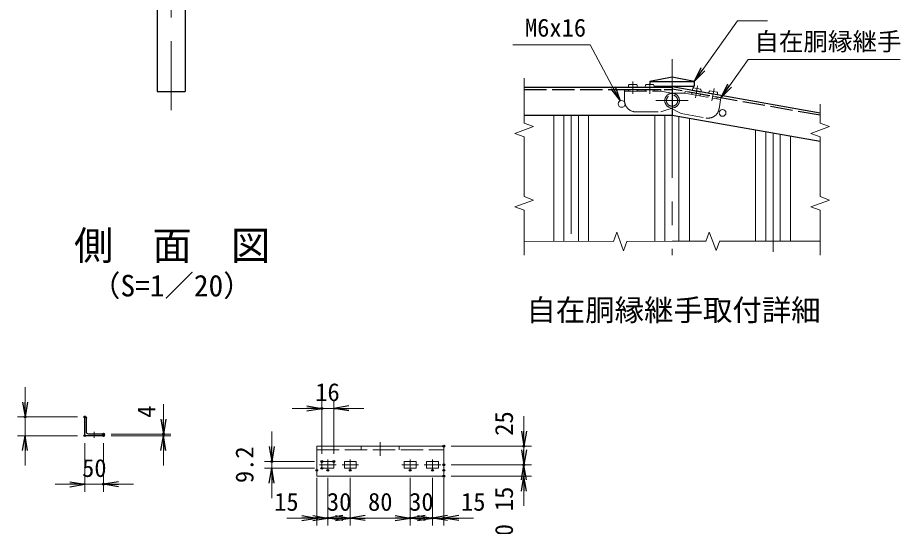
# Model space of a CAD drawing. Units: millimetres, scale not verified, with parts at other scales. Extents: x -4200 to 4200, y -2970 to 2970.
# Drawn here: x -379 to 1982, y -1121 to 240 of the extents above; entities that cross this region are included whole.
import ezdxf
from ezdxf.enums import TextEntityAlignment as Align

# ---------------------------------------------------------------- set-up
doc = ezdxf.new("R2010")
doc.units = ezdxf.units.MM
doc.header["$LTSCALE"] = 10
doc.header["$PDMODE"] = 32
doc.header["$PDSIZE"] = 5
doc.linetypes.add('DASHED', pattern=[7.5, 6, -1.5])
doc.linetypes.add('USER1', pattern=[50.8, 31.75, -6.35, 6.35, -6.35])
for name, color, linetype, lineweight in [('0-1_D-STR1', 1, 'Continuous', 25), ('0-2_D-STR3', 3, 'Continuous', 13), ('0-3_D-STR2', 7, 'DASHED', 13), ('0-4_0', 7, 'Continuous', 25), ('0-5_D-BMK', 2, 'USER1', 13), ('0-6_D-STR-DIM', 7, 'Continuous', 13), ('0-8_D-TTL-TXT', 7, 'Continuous', 25), ('0-9_D-STR-TXT', 7, 'Continuous', 13)]:
    doc.layers.add(name, color=color, linetype=linetype, lineweight=lineweight)
doc.layers.add('0-7_Defpoints', color=8, linetype='Continuous')
doc.styles.add('ＭＳ ゴシック', font='')
doc.styles.get('ＭＳ ゴシック').set_extended_font_data('MS Gothic')

# ---------------------------------------------------------------- blocks, each defined once
blk = doc.blocks.new('_Open')
at = {"layer": '0-4_0'}
blk.add_line((-10, 1.667), (0, 0), dxfattribs=at)
blk.add_lwpolyline([(-10, -1.667), (0, 0), (-10, 0)], dxfattribs=at)
blk = doc.blocks.new('L50x4')
at = {"layer": '0-4_0'}
for p, q in [((-213.1, 216.9), (-213.1, -148.1)), ((-148.1, -213.1), (216.9, -213.1))]:
    blk.add_line(p, q, dxfattribs=at)
blk.add_lwpolyline([(-243.1, 246.9), (-253.1, 246.9), (-253.1, -253.1), (246.9, -253.1), (246.9, -243.1)], dxfattribs=at)
for centre, radius, start, end in [((-243.1, 216.9), 30, 0, 90), ((-148.1, -148.1), 65, 180, 270), ((216.9, -243.1), 30, 0, 90)]:
    blk.add_arc(centre, radius, start, end, dxfattribs=at)

msp = doc.modelspace()

# ---------------------------------------------------------------- linework, layer by layer
at = {"layer": '0-1_D-STR1'}
for p, q in [((-6.27, 1145.04), (-6.27, 43.04)), ((68.73, 1145.04), (68.73, 43.04)), ((975.44, 54.25), (1371.43, 54.25)), ((1312.18, 69.25), (1430.68, 69.25)), ((1323.23, 57.25), (1430.68, 57.25)), ((1767.67, -15.06), (1371.43, 54.81)), ((1371.43, 54.81), (1371.43, -21.35)), ((1371.43, 54.25), (1371.43, -20.75)), ((1427.68, 57.25), (1427.68, 51.85)), ((1430.68, 69.25), (1430.68, 57.25)), ((-6.27, 43.04), (68.73, 43.04)), ((975.43, -20.75), (1371.43, -20.75)), ((1767.51, -91.19), (1371.43, -21.35))]:
    msp.add_line(p, q, dxfattribs=at)
at = {"layer": '0-1_D-STR1', "linetype": 'DASHED'}
for p, q in [((975.44, 48.25), (1371.43, 48.25)), ((1767.43, -21.11), (1371.43, 48.71))]:
    msp.add_line(p, q, dxfattribs=at)
at = {"layer": '0-1_D-STR1'}
msp.add_lwpolyline([(1430.68, 69.25), (1371.43, 81.25), (1312.18, 69.25), (1312.18, 61.45)], dxfattribs=at)
at = {"layer": '0-2_D-STR3', "linetype": 'DASHED'}
for p, q in [((1243.93, 48.25), (1341.43, 48.25)), ((1243.93, 48.25), (1243.93, 18.25)), ((1254.43, 48.25), (1254.43, 43.45)), ((1278.43, 48.25), (1278.43, 43.45)), ((1299.43, 48.25), (1299.43, 43.45)), ((1323.43, 48.25), (1323.43, 43.45)), ((1341.43, 48.25), (1341.43, 43.45)), ((1243.93, 43.45), (1341.43, 43.45)), ((1341.43, 43.45), (1374.88, 37.45)), ((1405.35, 37.86), (1371.37, 37.75)), ((1406.19, 42.59), (1405.35, 37.86)), ((1405.35, 37.86), (1501.37, 20.93)), ((1406.19, 42.59), (1502.21, 25.66)), ((1423.91, 39.46), (1423.08, 34.73)), ((1447.55, 35.29), (1446.72, 30.57)), ((1468.23, 31.65), (1467.4, 26.92)), ((1491.87, 27.48), (1491.03, 22.75)), ((1502.21, 25.66), (1497, -3.89)), ((1395.77, -16.5), (1362.39, 0.98)), ((1273.93, -11.75), (1341.43, -11.75)), ((1341.43, -11.75), (1377.34, -0.33)), ((1395.77, -16.5), (1462.24, -28.22)), ((420.51, -916.63), (760.51, -916.63)), ((539.51, -916.63), (539.51, -906.63)), ((641.51, -916.63), (641.51, -906.63))]:
    msp.add_line(p, q, dxfattribs=at)
at = {"layer": '0-2_D-STR3'}
for p, q in [((1278.43, 54.25), (1254.43, 54.25)), ((1276.18, 61.45), (1256.68, 61.45)), ((1323.43, 54.25), (1299.43, 54.25)), ((1321.18, 61.45), (1301.68, 61.45)), ((1447.63, 48.68), (1428.42, 52.07)), ((1448.59, 41.2), (1424.96, 45.37)), ((1492.91, 33.39), (1469.27, 37.56)), ((1491.94, 40.87), (1472.74, 44.26)), ((420.51, -906.63), (760.51, -906.63)), ((420.51, -906.63), (420.51, -986.63)), ((760.51, -906.63), (760.51, -986.63)), ((434.51, -947.43), (434.51, -965.83)), ((434.51, -947.43), (466.51, -947.43)), ((434.51, -965.83), (466.51, -965.83)), ((466.51, -947.43), (466.51, -965.83)), ((494.51, -947.43), (526.51, -947.43)), ((494.51, -947.43), (494.51, -965.83)), ((494.51, -965.83), (526.51, -965.83)), ((526.51, -947.43), (526.51, -965.83)), ((654.51, -947.43), (654.51, -965.83)), ((686.51, -947.43), (654.51, -947.43)), ((686.51, -965.83), (654.51, -965.83)), ((686.51, -947.43), (686.51, -965.83)), ((746.51, -947.43), (714.51, -947.43)), ((714.51, -947.43), (714.51, -965.83)), ((746.51, -965.83), (714.51, -965.83)), ((746.51, -947.43), (746.51, -965.83)), ((420.51, -986.63), (760.51, -986.63))]:
    msp.add_line(p, q, dxfattribs=at)
at = {"layer": '0-2_D-STR3', "linetype": 'DASHED'}
msp.add_circle((1371.35, 18.25), 15, dxfattribs=at)
msp.add_circle((1371.35, 18.25), 15, dxfattribs=at)
at = {"layer": '0-2_D-STR3'}
for centre in [(1236.43, 9.25), (1506.43, -14.69)]:
    msp.add_circle(centre, 9, dxfattribs=at)
at = {"layer": '0-2_D-STR3', "linetype": 'DASHED'}
for centre, radius, start, end in [((1371.43, 18.25), 19.5, 90.18177, 242.36255), ((1371.43, 18.25), 19.5, 287.63745, 79.81823), ((1273.93, 18.25), 30, 180, 270), ((1467.45, 1.32), 30, 260, 350)]:
    msp.add_arc(centre, radius, start, end, dxfattribs=at)
at = {"layer": '0-2_D-STR3'}
for centre, major_axis, start_param, end_param in [((1256.68, 54.25), (0, -7.2), 3.1415927, 4.712389), ((1276.18, 54.25), (0, -7.2), 1.5707963, 3.1415927), ((1301.68, 54.25), (0, -7.2), 3.1415927, 4.712389), ((1321.18, 54.25), (0, -7.2), 1.5707963, 3.1415927), ((1427.17, 44.98), (-1.25, -7.09), 3.1415927, 4.712389), ((1446.38, 41.59), (-1.25, -7.09), 1.5707963, 3.1415927), ((1471.49, 37.17), (-1.25, -7.09), 3.1415927, 4.712389), ((1490.69, 33.78), (-1.25, -7.09), 1.5707963, 3.1415927)]:
    msp.add_ellipse(centre, major_axis=major_axis, ratio=0.3125, start_param=start_param, end_param=end_param, dxfattribs=at)
at = {"layer": '0-3_D-STR2', "linetype": 'Continuous'}
for p, q in [((1054.93, -20.75), (1054.93, -358.4)), ((1081.93, -20.75), (1081.93, -358.42)), ((1120.93, -20.75), (1120.93, -358.44)), ((1147.93, -20.75), (1147.93, -358.45)), ((1324.93, -20.75), (1324.93, -358.37)), ((1351.93, -20.75), (1351.93, -358.36)), ((1389.43, -24.52), (1389.43, -358.35)), ((1417.93, -29.55), (1417.93, -358.35)), ((1594.93, -60.76), (1594.93, -358.3)), ((1621.93, -65.52), (1621.93, -358.29)), ((1660.93, -72.4), (1660.93, -358.28)), ((1687.93, -77.16), (1687.93, -358.27))]:
    msp.add_line(p, q, dxfattribs=at)
at = {"layer": '0-5_D-BMK'}
for p, q in [((31.23, 1193.04), (31.23, -6.96)), ((1371.43, 129.25), (1371.43, -395.75)), ((1266.43, 69.25), (1266.43, 36.25)), ((1311.43, 69.25), (1311.43, 36.25)), ((1439.38, 58.06), (1433.65, 25.56)), ((1483.7, 50.24), (1477.97, 17.75)), ((1328.02, 18.25), (1414.68, 18.25)), ((1101.43, -20.75), (1101.43, -395.75)), ((1641.43, -68.96), (1641.43, -395.75)), ((-174.48, -868.46), (-174.48, -884.46)), ((590.51, -895.95), (590.51, -932.25)), ((450.51, -942.03), (450.51, -971.23)), ((510.51, -942.03), (510.51, -971.23)), ((670.51, -942.03), (670.51, -971.23)), ((730.51, -942.03), (730.51, -971.23)), ((428.51, -956.63), (472.51, -956.63)), ((488.51, -956.63), (532.51, -956.63)), ((692.51, -956.63), (648.51, -956.63)), ((752.51, -956.63), (708.51, -956.63))]:
    msp.add_line(p, q, dxfattribs=at)
at = {"layer": '0-6_D-STR-DIM'}
for p, q in [((975.44, 78.43), (975.43, -42.23)), ((1767.43, 9.16), (1767.43, -42.23)), ((975.43, -42.23), (1000.36, -51.31)), ((1767.43, -42.23), (1792.36, -51.31)), ((950.51, -69.45), (1000.36, -51.31)), ((975.43, -78.52), (950.51, -69.45)), ((1742.51, -69.45), (1792.36, -51.31)), ((1767.43, -78.52), (1742.51, -69.45)), ((975.52, -78.55), (975.43, -238.79)), ((1767.43, -78.52), (1767.43, -238.79)), ((975.43, -256.94), (950.51, -266.01)), ((975.43, -238.79), (1000.36, -247.87)), ((975.43, -256.94), (1000.36, -247.87)), ((1767.43, -256.94), (1742.51, -266.01)), ((1767.43, -238.79), (1792.36, -247.87)), ((1767.43, -256.94), (1792.36, -247.87)), ((975.43, -275.08), (950.51, -266.01)), ((975.43, -275.08), (975.43, -395.75)), ((1767.43, -275.08), (1742.51, -266.01)), ((1767.43, -275.08), (1767.43, -395.75)), ((1214.42, -358.48), (1223.49, -333.56)), ((1241.65, -383.4), (1223.49, -333.56)), ((1461.89, -358.41), (1470.96, -333.49)), ((1480.04, -358.41), (1470.96, -333.49)), ((975.43, -358.36), (1214.42, -358.48)), ((1250.71, -358.47), (1241.65, -383.4)), ((1250.74, -358.39), (1371.4, -358.36)), ((1371.4, -358.36), (1461.92, -358.33)), ((1480.04, -358.41), (1489.11, -383.33)), ((1498.18, -358.4), (1489.11, -383.33)), ((1498.21, -358.32), (1767.43, -358.24)), ((-359.48, -788.46), (-359.48, -748.46)), ((10.52, -834.46), (10.52, -794.46)), ((434.51, -927.43), (434.51, -785.51)), ((466.51, -927.43), (466.51, -785.51)), ((394.51, -805.51), (354.51, -805.51)), ((466.51, -805.51), (434.51, -805.51)), ((506.51, -805.51), (546.51, -805.51)), ((-219.48, -828.46), (-379.48, -828.46)), ((-359.48, -878.46), (-359.48, -828.46)), ((975.08, -866.63), (975.08, -826.63)), ((300.51, -907.43), (300.51, -867.43)), ((-219.48, -878.46), (-379.48, -878.46)), ((-129.48, -874.46), (30.52, -874.46)), ((-129.48, -878.46), (30.52, -878.46)), ((10.52, -878.46), (10.52, -874.46)), ((975.08, -916.63), (975.08, -876.63)), ((-359.48, -918.46), (-359.48, -958.46)), ((-199.48, -898.46), (-199.48, -1028.46)), ((-149.48, -898.46), (-149.48, -1028.46)), ((10.52, -918.46), (10.52, -958.46)), ((780.51, -906.63), (995.08, -906.63)), ((975.08, -956.63), (975.08, -906.63)), ((414.51, -947.43), (280.51, -947.43)), ((414.51, -965.83), (280.51, -965.83)), ((300.51, -965.83), (300.51, -947.43)), ((780.51, -956.63), (995.08, -956.63)), ((780.51, -956.63), (995.08, -956.63)), ((975.08, -986.63), (975.08, -956.63)), ((420.51, -991.23), (420.51, -1118.91)), ((450.51, -991.23), (450.51, -1118.91)), ((450.51, -991.23), (450.51, -1118.91)), ((510.51, -991.23), (510.51, -1118.91)), ((510.51, -991.23), (510.51, -1118.91)), ((670.51, -991.23), (670.51, -1118.91)), ((670.51, -991.23), (670.51, -1118.91)), ((730.51, -991.23), (730.51, -1118.91)), ((730.51, -991.23), (730.51, -1118.91)), ((760.51, -991.23), (760.51, -1118.91)), ((780.51, -986.63), (995.08, -986.63)), ((-239.48, -1008.46), (-279.48, -1008.46)), ((-199.48, -1008.46), (-149.48, -1008.46)), ((-109.48, -1008.46), (-69.48, -1008.46)), ((300.51, -1005.83), (300.51, -1045.83)), ((975.08, -996.63), (975.08, -1036.63)), ((975.08, -1026.63), (975.08, -1066.63)), ((380.51, -1098.91), (340.51, -1098.91)), ((410.51, -1098.91), (370.51, -1098.91)), ((450.51, -1098.91), (420.51, -1098.91)), ((470.51, -1098.91), (430.51, -1098.91)), ((510.51, -1098.91), (450.51, -1098.91)), ((490.51, -1098.91), (530.51, -1098.91)), ((510.51, -1098.91), (670.51, -1098.91)), ((550.51, -1098.91), (590.51, -1098.91)), ((630.51, -1098.91), (590.51, -1098.91)), ((690.51, -1098.91), (650.51, -1098.91)), ((670.51, -1098.91), (730.51, -1098.91)), ((710.51, -1098.91), (750.51, -1098.91)), ((730.51, -1098.91), (760.51, -1098.91)), ((770.51, -1098.91), (810.51, -1098.91)), ((800.51, -1098.91), (840.51, -1098.91))]:
    msp.add_line(p, q, dxfattribs=at)
at = {"layer": '0-7_Defpoints'}
for p in [(-359.48, -828.46), (-199.48, -828.46), (434.51, -805.51), (-149.48, -874.46), (10.52, -874.46), (-199.48, -878.46), (-199.48, -878.46), (-149.48, -878.46), (-149.48, -878.46), (760.51, -906.63), (975.08, -906.63), (300.51, -947.43), (434.51, -947.43), (434.51, -947.43), (434.51, -965.83), (466.51, -947.43), (760.51, -956.63), (975.08, -956.63), (420.51, -971.23), (450.51, -971.23), (510.51, -971.23), (670.51, -971.23), (730.51, -971.23), (760.51, -971.23), (760.51, -986.63), (-149.48, -1008.46), (420.51, -1098.91), (450.51, -1098.91), (670.51, -1098.91), (730.51, -1098.91), (760.51, -1098.91)]:
    msp.add_point(p, dxfattribs=at)
at = {"layer": '0-9_D-STR-TXT'}
for points in [[(1626.96, 231.85), (1546.68, 231.85), (1431.85, 70.88)], [(945.65, 167.9), (1152.33, 167.9), (1231.28, 18.97)], [(1981.4, 127.98), (1574.65, 127.98), (1503.36, 27.29)]]:
    msp.add_lwpolyline(points, dxfattribs=at)

# ---------------------------------------------------------------- block references
at = {"layer": '0-1_D-STR1', "xscale": -0.1, "yscale": 0.1, "rotation": 270}
msp.add_blockref('L50x4', (-174.17, -853.15), dxfattribs=at)
at = {"layer": '0-6_D-STR-DIM', "xscale": 4, "yscale": 4}
for p, rotation in [((-359.48, -828.46), 270), ((466.51, -805.51), 180), ((10.52, -874.46), 270), ((975.08, -906.63), 270), ((-359.48, -878.46), 90), ((10.52, -878.46), 90), ((300.51, -947.43), 270), ((975.08, -956.63), 270), ((300.51, -965.83), 90), ((975.08, -956.63), 90), ((975.08, -986.63), 90), ((-149.48, -1008.46), 180), ((450.51, -1098.91), 180), ((510.51, -1098.91), 180), ((670.51, -1098.91), 180), ((730.51, -1098.91), 180), ((760.51, -1098.91), 180)]:
    msp.add_blockref('_Open', p, dxfattribs=dict(at, rotation=rotation))
for p in [(434.51, -805.51), (-199.48, -1008.46), (420.51, -1098.91), (450.51, -1098.91), (510.51, -1098.91), (670.51, -1098.91), (730.51, -1098.91)]:
    msp.add_blockref('_Open', p, dxfattribs=at)
at = {"layer": '0-9_D-STR-TXT', "xscale": 4, "yscale": 4}
for p, rotation in [((1430.68, 69.25), 234.49693), ((1232.22, 17.2), 297.9282), ((1502.21, 25.66), 234.70361)]:
    msp.add_blockref('_Open', p, dxfattribs=dict(at, rotation=rotation))

# ---------------------------------------------------------------- texts
at = {"layer": '0-6_D-STR-DIM', "style": 'ＭＳ ゴシック'}
for s, p in [('16', (416.64, -800.5)), ('50', (-207.11, -1003.39)), ('15', (306.76, -1093.89)), ('30', (447.89, -1093.89)), ('80', (557.89, -1093.89)), ('30', (667.89, -1093.89)), ('15', (806.76, -1093.89))]:
    msp.add_text(s, height=48.09, dxfattribs=at).set_placement(p, align=Align.BOTTOM_LEFT)
for s, p in [('4', (3.67, -830.58)), ('25', (960.06, -878.73)), ('9.2', (265.77, -1005.23)), ('15', (960.06, -1080.38)), ('20', (960.06, -1180.29))]:
    msp.add_text(s, height=48.09, rotation=90, dxfattribs=at).set_placement(p, align=Align.BOTTOM_LEFT)
at = {"layer": '0-8_D-TTL-TXT', "style": 'ＭＳ ゴシック'}
for s, height, p in [('側\u3000面\u3000図', 76.98, (-228.67, -431.1)), ('（S=1／20）', 57.7, (-183.18, -523.08)), ('自在胴縁継手取付詳細', 57.7, (981.6, -588.51))]:
    msp.add_text(s, height=height, dxfattribs=at).set_placement(p, align=Align.BOTTOM_LEFT)
at = {"layer": '0-9_D-STR-TXT', "style": 'ＭＳ ゴシック'}
for s, p in [('M6x16', (977.68, 174.96)), ('自在胴縁継手', (1591.56, 137.86))]:
    msp.add_text(s, height=48.09, dxfattribs=at).set_placement(p, align=Align.BOTTOM_LEFT)

doc.saveas('drawing.dxf')
